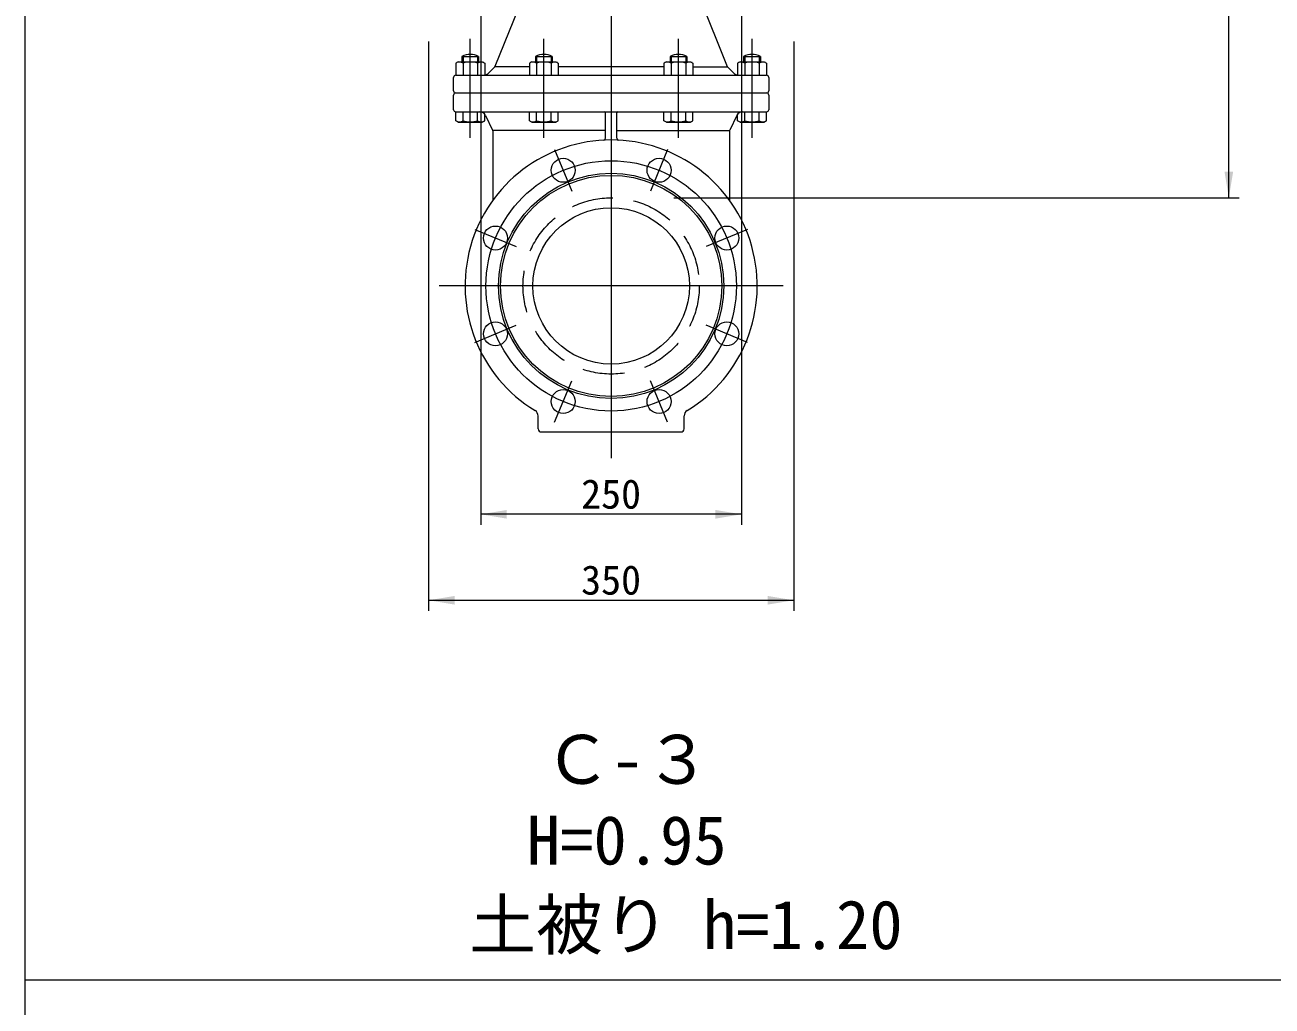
# Model space of a CAD drawing. Units: millimetres, scale not verified. Extents: x -6861 to 6861, y -5221 to 5221.
# Drawn here: x 1261 to 2456, y 707 to 1648 of the extents above; entities that cross this region are included whole.
import ezdxf
from ezdxf.enums import TextEntityAlignment as Align

# ---------------------------------------------------------------- set-up
doc = ezdxf.new("R2010")
doc.units = ezdxf.units.MM
doc.header["$LTSCALE"] = 20
doc.linetypes.add('DASHED2', pattern=[3, 2, -1])
for name, color, linetype, lineweight in [('0-3_HIDEN', 7, 'DASHED2', 18), ('0-4_TEMP', 3, 'Continuous', 18), ('0-6_仕切弁', 7, 'Continuous', 18), ('0-7_寸法', 1, 'Continuous', 18), ('0-A_枠線', 6, 'Continuous', 18)]:
    doc.layers.add(name, color=color, linetype=linetype, lineweight=lineweight)
doc.layers.add('0-8_注釈', color=1, linetype='Continuous')
doc.styles.add('ＭＳ ゴシック', font='')
doc.styles.get('ＭＳ ゴシック').set_extended_font_data('MS Gothic')

msp = doc.modelspace()

# ---------------------------------------------------------------- linework, layer by layer
at = {"layer": '0-3_HIDEN'}
msp.add_circle((1822.8, 1397.85), 84.5, dxfattribs=at)
at = {"layer": '0-4_TEMP'}
for p, q in [((1822.8, 2086.16), (1822.8, 1237.32)), ((1822.8, 1884.35), (1822.8, 1232.85)), ((1687.8, 1539.85), (1687.8, 1634.85)), ((1758.3, 1539.85), (1758.3, 1634.85)), ((1887.3, 1539.85), (1887.3, 1634.85)), ((1957.8, 1539.85), (1957.8, 1634.85)), ((1768.65, 1528.58), (1785.1, 1488.85)), ((1876.95, 1528.58), (1860.49, 1488.85)), ((1692.07, 1452), (1731.79, 1435.54)), ((1953.53, 1452), (1913.8, 1435.54)), ((1987.8, 1397.85), (1657.8, 1397.85)), ((1692.07, 1343.7), (1731.79, 1360.15)), ((1953.53, 1343.7), (1913.8, 1360.15)), ((1768.65, 1267.12), (1785.1, 1306.84)), ((1876.95, 1267.12), (1860.49, 1306.84)), ((1260.93, 732.35), (6860.93, 732.35))]:
    msp.add_line(p, q, dxfattribs=at)
msp.add_circle((1822.8, 1397.85), 120, dxfattribs=at)
at = {"layer": '0-6_仕切弁'}
for p, q in [((1755.15, 1716.49), (1711.45, 1608.22)), ((1890.44, 1716.49), (1934.14, 1608.22)), ((1679.8, 1617.85), (1695.8, 1617.85)), ((1679.8, 1617.85), (1679.8, 1612.85)), ((1680.88, 1618.37), (1680.88, 1612.85)), ((1694.72, 1618.37), (1694.72, 1612.85)), ((1695.8, 1617.85), (1695.8, 1612.85)), ((1750.3, 1617.85), (1766.3, 1617.85)), ((1750.3, 1617.85), (1750.3, 1612.85)), ((1751.38, 1618.37), (1751.38, 1612.85)), ((1765.22, 1618.37), (1765.22, 1612.85)), ((1766.3, 1617.85), (1766.3, 1612.85)), ((1879.3, 1617.85), (1895.3, 1617.85)), ((1879.3, 1617.85), (1879.3, 1612.85)), ((1880.38, 1618.37), (1880.38, 1612.85)), ((1894.22, 1618.37), (1894.22, 1612.85)), ((1895.3, 1617.85), (1895.3, 1612.85)), ((1949.8, 1617.85), (1965.8, 1617.85)), ((1949.8, 1617.85), (1949.8, 1612.85)), ((1950.88, 1618.37), (1950.88, 1612.85)), ((1964.72, 1618.37), (1964.72, 1612.85)), ((1965.8, 1617.85), (1965.8, 1612.85)), ((1676.3, 1612.85), (1673.94, 1611.49)), ((1673.94, 1611.49), (1673.94, 1599.85)), ((1676.3, 1612.85), (1699.3, 1612.85)), ((1680.87, 1611.49), (1680.87, 1599.85)), ((1694.72, 1611.49), (1694.72, 1599.85)), ((1699.3, 1612.85), (1701.65, 1611.49)), ((1701.65, 1611.49), (1701.65, 1600.02)), ((1705.64, 1602.19), (1711.01, 1607.56)), ((1744.44, 1607.85), (1711.3, 1607.85)), ((1746.8, 1612.85), (1744.44, 1611.49)), ((1744.44, 1611.49), (1744.44, 1599.85)), ((1746.8, 1612.85), (1769.8, 1612.85)), ((1751.37, 1611.49), (1751.37, 1599.85)), ((1765.22, 1611.49), (1765.22, 1599.85)), ((1769.8, 1612.85), (1772.15, 1611.49)), ((1772.15, 1611.49), (1772.15, 1599.85)), ((1873.44, 1607.85), (1772.15, 1607.85)), ((1875.8, 1612.85), (1873.44, 1611.49)), ((1873.44, 1611.49), (1873.44, 1599.85)), ((1875.8, 1612.85), (1898.8, 1612.85)), ((1880.37, 1611.49), (1880.37, 1599.85)), ((1894.22, 1611.49), (1894.22, 1599.85)), ((1898.8, 1612.85), (1901.15, 1611.49)), ((1901.15, 1611.49), (1901.15, 1599.85)), ((1901.15, 1607.85), (1934.3, 1607.85)), ((1939.95, 1602.19), (1934.58, 1607.56)), ((1946.3, 1612.85), (1969.3, 1612.85)), ((1950.87, 1611.49), (1950.87, 1599.85)), ((1964.72, 1611.49), (1964.72, 1599.85)), ((1969.3, 1612.85), (1971.65, 1611.49)), ((1971.65, 1611.49), (1971.65, 1599.85)), ((1671.8, 1584.85), (1671.8, 1597.85)), ((1673.8, 1599.85), (1971.8, 1599.85)), ((1700.63, 1599.87), (1700.63, 1599.85)), ((1944.96, 1599.87), (1944.96, 1599.85)), ((1973.8, 1597.85), (1973.8, 1584.85)), ((1671.8, 1566.85), (1671.8, 1580.85)), ((1673.8, 1582.85), (1971.8, 1582.85)), ((1973.8, 1580.85), (1973.8, 1566.85)), ((1673.8, 1564.85), (1971.8, 1564.85)), ((1673.94, 1556.21), (1673.94, 1564.85)), ((1676.3, 1554.85), (1673.94, 1556.21)), ((1676.3, 1554.85), (1699.3, 1554.85)), ((1680.87, 1556.21), (1680.87, 1564.85)), ((1694.72, 1556.21), (1694.72, 1564.85)), ((1699.3, 1554.85), (1701.65, 1556.21)), ((1701.65, 1556.21), (1701.65, 1562.63)), ((1702.42, 1561.41), (1709.11, 1547.25)), ((1744.44, 1556.21), (1744.44, 1564.85)), ((1746.8, 1554.85), (1744.44, 1556.21)), ((1746.8, 1554.85), (1769.8, 1554.85)), ((1751.37, 1556.21), (1751.37, 1564.85)), ((1765.22, 1556.21), (1765.22, 1564.85)), ((1769.8, 1554.85), (1772.15, 1556.21)), ((1772.15, 1556.21), (1772.15, 1564.85)), ((1817.3, 1539.65), (1817.3, 1563.85)), ((1828.3, 1539.65), (1828.3, 1563.85)), ((1873.44, 1556.21), (1873.44, 1564.85)), ((1875.8, 1554.85), (1873.44, 1556.21)), ((1875.8, 1554.85), (1898.8, 1554.85)), ((1880.37, 1556.21), (1880.37, 1564.85)), ((1894.22, 1556.21), (1894.22, 1564.85)), ((1898.8, 1554.85), (1901.15, 1556.21)), ((1901.15, 1556.21), (1901.15, 1564.85)), ((1943.17, 1561.41), (1936.49, 1547.25)), ((1946.3, 1554.85), (1969.3, 1554.85)), ((1950.87, 1556.21), (1950.87, 1564.85)), ((1964.72, 1556.21), (1964.72, 1564.85)), ((1969.3, 1554.85), (1971.65, 1556.21)), ((1971.65, 1556.21), (1971.65, 1564.85)), ((1817.3, 1546.85), (1709.3, 1546.85)), ((1709.3, 1546.4), (1709.3, 1479.81)), ((1828.3, 1546.85), (1936.3, 1546.85)), ((1936.3, 1546.4), (1936.3, 1479.81)), ((1752.8, 1260.85), (1752.8, 1273.19)), ((1892.8, 1260.85), (1892.8, 1273.19)), ((1755.8, 1257.85), (1889.8, 1257.85))]:
    msp.add_line(p, q, dxfattribs=at)
for points in [[(1946.3, 1612.85), (1943.94, 1611.49), (1943.94, 1600.02)], [(1946.3, 1554.85), (1943.94, 1556.21), (1943.94, 1562.63)]]:
    msp.add_lwpolyline(points, dxfattribs=at)
for centre, radius in [((1776.87, 1508.71), 11.5), ((1868.72, 1508.71), 11.5), ((1822.8, 1397.85), 108), ((1822.8, 1397.85), 106), ((1822.8, 1397.85), 75), ((1711.93, 1443.77), 11.5), ((1933.66, 1443.77), 11.5), ((1711.93, 1351.92), 11.5), ((1933.66, 1351.92), 11.5), ((1776.87, 1286.98), 11.5), ((1868.72, 1286.98), 11.5)]:
    msp.add_circle(centre, radius, dxfattribs=at)
for centre, radius, start, end in [((1687.8, 1602.85), 17, 61.928, 118.072), ((1758.3, 1602.85), 17, 61.928, 118.072), ((1887.3, 1602.85), 17, 61.928, 118.072), ((1957.8, 1602.85), 17, 61.928, 118.072), ((1677.4, 1606.42), 6.13, 55.616, 115.616), ((1687.8, 1589.63), 22.93, 72.412, 107.588), ((1698.19, 1606.42), 6.13, 64.384, 124.384), ((1699.98, 1607.85), 8, 274.66, 315), ((1709.59, 1608.97), 2, 315, 338.018), ((1747.9, 1606.42), 6.13, 55.616, 115.616), ((1758.3, 1589.63), 22.93, 72.412, 107.588), ((1768.69, 1606.42), 6.13, 64.384, 124.384), ((1876.9, 1606.42), 6.13, 55.616, 115.616), ((1887.3, 1589.63), 22.93, 72.412, 107.588), ((1897.69, 1606.42), 6.13, 64.384, 124.384), ((1936, 1608.97), 2, 201.982, 225), ((1945.61, 1607.85), 8, 225, 265.34), ((1947.4, 1606.42), 6.13, 55.616, 115.616), ((1957.8, 1589.63), 22.93, 72.412, 107.588), ((1968.19, 1606.42), 6.13, 64.384, 124.384), ((1673.8, 1597.85), 2, 90, 180), ((1971.8, 1597.85), 2, 0, 90), ((1673.8, 1584.85), 2, 180, 270), ((1673.8, 1580.85), 2, 90, 180), ((1971.8, 1584.85), 2, 270, 0), ((1971.8, 1580.85), 2, 0, 90), ((1673.8, 1566.85), 2, 180, 270), ((1971.8, 1566.85), 2, 270, 0), ((1677.4, 1561.27), 6.13, 244.384, 304.384), ((1687.8, 1578.06), 22.93, 252.412, 287.588), ((1698.19, 1561.27), 6.13, 235.616, 295.616), ((1696.99, 1558.85), 6, 25.278, 90), ((1747.9, 1561.27), 6.13, 244.384, 304.384), ((1758.3, 1578.06), 22.93, 252.412, 287.588), ((1768.69, 1561.27), 6.13, 235.616, 295.616), ((1816.3, 1563.85), 1, 0, 90), ((1829.3, 1563.85), 1, 90, 180), ((1876.9, 1561.27), 6.13, 244.384, 304.384), ((1887.3, 1578.06), 22.93, 252.412, 287.588), ((1897.69, 1561.27), 6.13, 235.616, 295.616), ((1948.6, 1558.85), 6, 90, 154.722), ((1947.4, 1561.27), 6.13, 244.384, 304.384), ((1957.8, 1578.06), 22.93, 252.412, 287.588), ((1968.19, 1561.27), 6.13, 235.616, 295.616), ((1707.3, 1546.4), 2, 0, 25.278), ((1938.3, 1546.4), 2, 154.722, 180), ((1822.8, 1397.85), 140, 301.369, 238.631), ((1815.3, 1539.65), 2, 273.028, 0), ((1830.3, 1539.65), 2, 180, 266.972), ((1746.8, 1273.19), 6, 0, 58.631), ((1898.8, 1273.19), 6, 121.369, 180), ((1755.8, 1260.85), 3, 180, 270), ((1889.8, 1260.85), 3, 270, 0)]:
    msp.add_arc(centre, radius, start, end, dxfattribs=at)
at = {"layer": '0-7_寸法'}
for p, q in [((2414.83, 1482.35), (2414.83, 2282.35)), ((1697.8, 1811.36), (1697.8, 1168.88)), ((1947.8, 1811.36), (1947.8, 1168.88)), ((1647.8, 1632.35), (1647.8, 1086.45)), ((1997.8, 1632.35), (1997.8, 1086.45)), ((1882.8, 1482.35), (2424.83, 1482.35)), ((1947.8, 1178.88), (1697.8, 1178.88)), ((1647.8, 1096.45), (1997.8, 1096.45))]:
    msp.add_line(p, q, dxfattribs=at)
for points in [[(2410.66, 1507.35), (2414.83, 1482.35), (2418.99, 1507.35)], [(1722.8, 1183.04), (1697.8, 1178.88), (1722.8, 1174.71)], [(1922.8, 1183.04), (1947.8, 1178.88), (1922.8, 1174.71)], [(1672.8, 1100.61), (1647.8, 1096.45), (1672.8, 1092.28)], [(1972.8, 1100.61), (1997.8, 1096.45), (1972.8, 1092.28)]]:
    msp.add_solid(points, dxfattribs=at)
at = {"layer": '0-A_枠線'}
msp.add_line((1260.93, 2606.53), (1260.93, -1193.47), dxfattribs=at)

# ---------------------------------------------------------------- texts
at = {"layer": '0-7_寸法', "style": 'ＭＳ ゴシック'}
for s, p in [('250', (1794, 1175.84)), ('350', (1794, 1093.41))]:
    msp.add_text(s, height=28.15, dxfattribs=at).set_placement(p, align=Align.BOTTOM_LEFT)
at = {"layer": '0-8_注釈', "style": 'ＭＳ ゴシック'}
for s, p in [('Ｃ-３', (1758.59, 906.35)), ('H=0.95', (1742.01, 828.96)), ('土被り h=1.20', (1686.73, 747.88))]:
    msp.add_text(s, height=46.92, dxfattribs=at).set_placement(p, align=Align.BOTTOM_LEFT)

doc.saveas('drawing.dxf')
